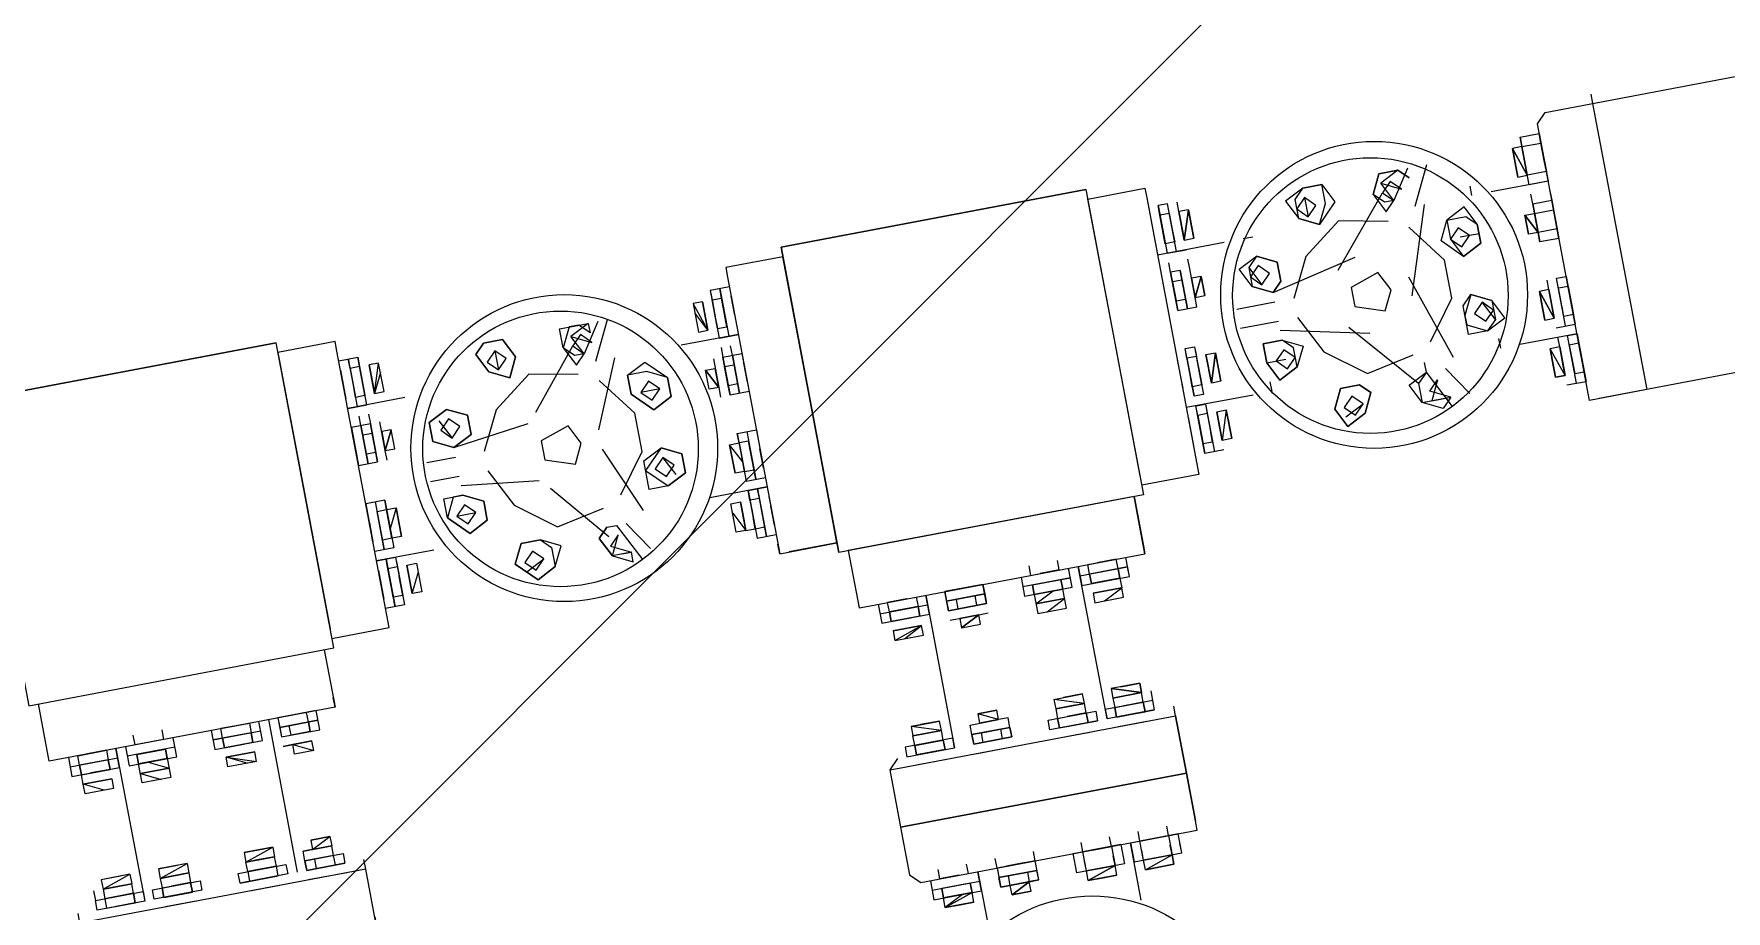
# Model space of a CAD drawing. Extents: x 407440 to 411585, y 6041728 to 6045069.
# Drawn here: x 410523.16 to 410533.18, y 6044326.43 to 6044331.62 of the extents above; entities that cross this region are included whole.
import ezdxf

# ---------------------------------------------------------------- set-up
doc = ezdxf.new("R2010")
doc.units = 0
doc.header["$LTSCALE"] = 5
doc.linetypes.add('foc-TIELINE', pattern=[1.875, 1.25, -0.625])
for name, color, linetype in [('P-BUFFER-PURPLE', 187, 'foc-TIELINE'), ('P-PROPOSED-EXISTING-H', 59, 'Continuous'), ('T-TIE', 201, 'foc-TIELINE')]:
    doc.layers.add(name, color=color, linetype=linetype)

# ---------------------------------------------------------------- blocks, each defined once
blk = doc.blocks.new('P-RIG-877')
at = {"layer": 'T-TIE', "linetype": 'ByBlock', "lineweight": 5}
for points in [[(-8.5417, 10.9985), (-8.5302, 10.9985), (-8.1858, 10.9985), (-8.1858, 10.9297), (-8.5187, 10.9297), (-8.5302, 10.9411), (-8.5302, 11.2167), (-8.3695, 11.2167), (-8.1972, 11.2167)], [(-8.1858, 11.2167), (-8.1858, 10.9411)], [(-8.4498, 10.9297), (-8.4498, 10.9067), (-8.5072, 10.9067), (-8.4957, 10.9067), (-8.4957, 10.9297), (-8.4613, 10.9297), (-8.4728, 10.9297), (-8.4957, 10.9297), (-8.5072, 10.9297), (-8.4498, 10.9297), (-8.4498, 10.8608)], [(-8.5072, 10.9067), (-8.5072, 10.9297)], [(-8.4957, 10.9297), (-8.4613, 10.9297), (-8.4613, 10.9067), (-8.4957, 10.9067)], [(-8.4383, 10.9297), (-8.4269, 10.9297), (-8.3809, 10.9297), (-8.4269, 10.9297), (-8.3809, 10.9297), (-8.3809, 10.9067), (-8.4269, 10.9067), (-8.4269, 10.9297)], [(-8.3809, 10.9297), (-8.3924, 10.9297), (-8.3924, 10.9067), (-8.3809, 10.9067), (-8.4269, 10.9067), (-8.4383, 10.9067)], [(-8.3924, 10.9067), (-8.3924, 10.8952), (-8.4154, 10.8952), (-8.3924, 10.8952), (-8.4154, 10.8952), (-8.4154, 10.9067), (-8.4154, 10.9297), (-8.3924, 10.9297)], [(-8.2891, 10.9182), (-8.3235, 10.9182), (-8.3235, 10.9297), (-8.335, 10.9297), (-8.2776, 10.9297), (-8.3235, 10.9297), (-8.2891, 10.9297), (-8.3006, 10.9297)], [(-8.2776, 10.9182), (-8.335, 10.9182), (-8.335, 10.9297)], [(-8.312, 10.9297), (-8.2891, 10.9297), (-8.2891, 10.9182), (-8.3006, 10.9182)], [(-8.2776, 10.9067), (-8.2776, 10.9297)], [(-8.2087, 10.9067), (-8.2087, 10.9182), (-8.2661, 10.9182), (-8.2661, 10.9297), (-8.2546, 10.9297), (-8.2087, 10.9297), (-8.2661, 10.9297), (-8.2661, 10.8608)], [(-8.2432, 10.9297), (-8.2202, 10.9297), (-8.2317, 10.9297)], [(-8.2087, 10.9182), (-8.2087, 10.9297)], [(-8.4613, 10.9067), (-8.4957, 10.9067), (-8.4613, 10.9067)], [(-8.4269, 10.9067), (-8.3924, 10.9067), (-8.4154, 10.9067), (-8.3924, 10.9067), (-8.3809, 10.9067)], [(-8.3235, 10.9067), (-8.335, 10.9067)], [(-8.3006, 10.9067), (-8.3235, 10.9067), (-8.3235, 10.8952), (-8.2891, 10.9067), (-8.3235, 10.8952), (-8.2891, 10.8952), (-8.3235, 10.8952), (-8.2891, 10.8952), (-8.312, 10.8952)], [(-8.2891, 10.8952), (-8.2891, 10.9067), (-8.3235, 10.9067), (-8.2891, 10.9067), (-8.312, 10.9067)], [(-8.2546, 10.9067), (-8.2661, 10.9067)], [(-8.2432, 10.9067), (-8.2202, 10.9067), (-8.2546, 10.9067), (-8.2202, 10.9067), (-8.2202, 10.8952), (-8.2202, 10.9067), (-8.2546, 10.8952), (-8.2202, 10.8952), (-8.2546, 10.8952), (-8.2202, 10.8952), (-8.2432, 10.8952)], [(-8.2202, 10.9067), (-8.2317, 10.9067), (-8.2546, 10.9067), (-8.2546, 10.8952), (-8.2202, 10.8952)], [(-8.4843, 10.8952), (-8.4613, 10.8952), (-8.4957, 10.8952)], [(-8.4498, 10.8378), (-8.4613, 10.8378)], [(-8.4039, 10.8378), (-8.4039, 10.8148)], [(-8.3006, 10.8378), (-8.3235, 10.8263)], [(-8.2661, 10.8378), (-8.2776, 10.8378)], [(-8.4957, 10.7919), (-8.4498, 10.7689)], [(-8.2891, 10.7574), (-8.335, 10.7919), (-8.3809, 10.7919), (-8.4269, 10.7574)], [(-8.2202, 10.7919), (-8.2546, 10.7689)], [(-8.4843, 10.7689), (-8.4957, 10.7574), (-8.4843, 10.7689)], [(-8.4957, 10.7689), (-8.4613, 10.746)], [(-8.4498, 10.7804), (-8.3465, 10.746)], [(-8.3695, 10.746), (-8.2661, 10.7804)], [(-8.2087, 10.7689), (-8.2546, 10.746), (-8.2661, 10.746)], [(-8.2202, 10.7574), (-8.2202, 10.7689)], [(-8.4957, 10.7574), (-8.4957, 10.7345), (-8.4957, 10.7574)], [(-8.4957, 10.7574), (-8.4843, 10.7345)], [(-8.4957, 10.7345), (-8.4728, 10.723), (-8.4957, 10.7345)], [(-8.3924, 10.6656), (-8.4728, 10.7345)], [(-8.4383, 10.7345), (-8.4498, 10.6771), (-8.4154, 10.6312), (-8.3695, 10.6082)], [(-8.3465, 10.6082), (-8.3006, 10.6312), (-8.2661, 10.6771), (-8.2776, 10.7345)], [(-8.2432, 10.7345), (-8.3235, 10.6656)], [(-8.3809, 10.5852), (-8.4039, 10.6886)], [(-8.312, 10.6886), (-8.335, 10.5852)], [(-8.4957, 10.6656), (-8.4957, 10.6426), (-8.4957, 10.6656)], [(-8.2546, 10.6656), (-8.2546, 10.6426), (-8.2546, 10.6656)], [(-8.2202, 10.6426), (-8.2317, 10.6656)], [(-8.2087, 10.6426), (-8.2202, 10.6656), (-8.2087, 10.6426)], [(-8.4843, 10.6426), (-8.4613, 10.6426)], [(-8.4613, 10.6312), (-8.4498, 10.6541), (-8.4613, 10.6312)], [(-8.2546, 10.6426), (-8.2317, 10.6312), (-8.2546, 10.6426)], [(-8.2317, 10.6312), (-8.2087, 10.6426), (-8.2317, 10.6312)], [(-8.3924, 10.5623), (-8.3809, 10.5852), (-8.3924, 10.5623)], [(-8.3695, 10.5393), (-8.3695, 10.5852)], [(-8.3465, 10.5393), (-8.3465, 10.5852)], [(-8.3235, 10.5852), (-8.3235, 10.5623), (-8.3235, 10.5852)], [(-8.3006, 10.5623), (-8.3006, 10.5852)], [(-8.2776, 10.5738), (-8.2891, 10.5967), (-8.2776, 10.5738)], [(-8.4498, 10.5738), (-8.4498, 10.5623)], [(-8.4154, 10.5623), (-8.3924, 10.5738)], [(-8.3235, 10.5623), (-8.3006, 10.5623), (-8.3235, 10.5623)], [(-8.3006, 10.5623), (-8.2776, 10.5738), (-8.3006, 10.5623)], [(-8.2661, 10.5623), (-8.2776, 10.5623)], [(-8.4498, 10.5393), (-8.4498, 10.4589)], [(-8.2661, 10.5393), (-8.2661, 10.4589)], [(-8.4728, 10.4934), (-8.4613, 10.4934), (-8.4613, 10.5049), (-8.4957, 10.5049), (-8.4957, 10.4934), (-8.5072, 10.4934)], [(-8.4613, 10.5049), (-8.4957, 10.5049), (-8.4613, 10.4934), (-8.4957, 10.5049), (-8.4613, 10.5049), (-8.4843, 10.5049)], [(-8.3924, 10.5049), (-8.4154, 10.5049), (-8.3924, 10.5049), (-8.4154, 10.5049), (-8.4154, 10.4934), (-8.3924, 10.4934), (-8.4154, 10.4934), (-8.3924, 10.4934), (-8.4269, 10.4934), (-8.4383, 10.4934)], [(-8.4269, 10.4819), (-8.3809, 10.4819), (-8.4269, 10.4819), (-8.4269, 10.4704), (-8.3809, 10.4704), (-8.3809, 10.4934), (-8.3924, 10.4934), (-8.3924, 10.5049), (-8.4154, 10.5049)], [(-8.4154, 10.5049), (-8.3924, 10.4934), (-8.4154, 10.5049)], [(-8.312, 10.5049), (-8.2891, 10.5049), (-8.3235, 10.5049), (-8.2891, 10.4934), (-8.3235, 10.5049)], [(-8.3235, 10.4934), (-8.3235, 10.5049), (-8.2891, 10.5049), (-8.2891, 10.4934), (-8.3235, 10.4934), (-8.2891, 10.4934), (-8.3235, 10.4934), (-8.3006, 10.4934)], [(-8.2432, 10.5049), (-8.2202, 10.5049), (-8.2546, 10.5049), (-8.2202, 10.4934), (-8.2432, 10.4934)], [(-8.2546, 10.4934), (-8.2546, 10.5049), (-8.2202, 10.5049), (-8.2546, 10.5049)], [(-8.2202, 10.5049), (-8.2202, 10.4934)], [(-8.4498, 10.4819), (-8.5072, 10.4819), (-8.5072, 10.4704), (-8.4498, 10.4704), (-8.4498, 10.4934)], [(-8.4728, 10.4819), (-8.4613, 10.4819), (-8.4957, 10.4819), (-8.4957, 10.4704), (-8.5072, 10.4704)], [(-8.4613, 10.4819), (-8.4613, 10.4704), (-8.4728, 10.4704), (-8.4957, 10.4704)], [(-8.4154, 10.4819), (-8.4154, 10.4704), (-8.3924, 10.4704), (-8.3924, 10.4819), (-8.3809, 10.4819)], [(-8.312, 10.4819), (-8.2891, 10.4819), (-8.3235, 10.4819), (-8.3235, 10.4704), (-8.2776, 10.4704), (-8.335, 10.4704), (-8.335, 10.4819), (-8.3235, 10.4819)], [(-8.335, 10.4819), (-8.2776, 10.4819), (-8.2776, 10.4704)], [(-8.3006, 10.4819), (-8.2891, 10.4819), (-8.2891, 10.4704), (-8.3006, 10.4704)], [(-8.2661, 10.4819), (-8.2546, 10.4819), (-8.2202, 10.4819), (-8.2202, 10.4704), (-8.2317, 10.4704)], [(-8.2546, 10.4819), (-8.2546, 10.4704), (-8.2087, 10.4704), (-8.2661, 10.4704), (-8.2661, 10.4819), (-8.2087, 10.4819)], [(-8.2202, 10.4819), (-8.2317, 10.4819)], [(-8.2087, 10.4934), (-8.2087, 10.4704)], [(-8.4613, 10.4704), (-8.4957, 10.4704), (-8.4613, 10.4704)], [(-8.4269, 10.4704), (-8.4383, 10.4704)], [(-8.3809, 10.4704), (-8.4269, 10.4704), (-8.3809, 10.4704)], [(-8.3809, 10.4704), (-8.3924, 10.4704)], [(-8.3235, 10.4704), (-8.335, 10.4704)], [(-8.312, 10.4704), (-8.2891, 10.4704)], [(-8.2546, 10.4704), (-8.2661, 10.4704)], [(-8.2432, 10.4704), (-8.2202, 10.4704)], [(-8.1972, 10.3901), (-8.3695, 10.3901), (-8.5302, 10.3901), (-8.5302, 10.4589), (-8.5187, 10.4589), (-8.1858, 10.4589), (-8.1858, 10.3901)], [(-8.3235, 10.4589), (-8.2891, 10.4589)], [(-8.2546, 10.4589), (-8.2202, 10.4589)], [(-8.5417, 10.3901), (-8.1743, 10.3901), (-8.1743, 10.0227), (-8.5417, 10.0227), (-8.1743, 10.0227), (-8.5417, 10.0227)], [(-8.5417, 10.3901), (-8.5417, 10.0227), (-8.5417, 10.3901)], [(-8.5417, 10.3786), (-8.5417, 10.2064), (-8.5417, 10.0342)], [(-8.1743, 10.3786), (-8.1743, 10.0342), (-8.1054, 10.0342), (-8.1054, 10.0456), (-8.1054, 10.3786), (-8.1743, 10.3786), (-8.1169, 10.3786), (-8.1054, 10.3786)], [(-7.9217, 10.0456), (-7.9102, 10.0342), (-7.9102, 10.0456), (-7.9102, 10.3786), (-7.9217, 10.3786)], [(-7.9102, 10.0342), (-7.8413, 10.0342), (-7.7839, 10.0342), (-7.7725, 10.0456), (-7.7725, 10.3786), (-7.7839, 10.3786)], [(-7.8413, 10.3786), (-7.9102, 10.3786), (-7.8413, 10.3786)], [(-7.7839, 10.3786), (-7.8413, 10.3786), (-7.7839, 10.3786)], [(-7.9217, 10.3097), (-7.9332, 10.3097), (-7.9217, 10.3097), (-7.9217, 10.3556), (-7.9217, 10.2982), (-8.1054, 10.2982), (-8.0824, 10.2982), (-8.0824, 10.3556), (-8.1054, 10.3556)], [(-8.0939, 10.2982), (-8.0939, 10.3556), (-8.0939, 10.3097), (-8.1054, 10.3097), (-8.1054, 10.3441), (-8.1054, 10.3212)], [(-8.0939, 10.3441), (-8.1054, 10.3441)], [(-8.0824, 10.3556), (-8.0939, 10.3556)], [(-8.0824, 10.3212), (-8.0824, 10.3441), (-8.0824, 10.3097)], [(-8.0824, 10.3441), (-8.071, 10.3441), (-8.071, 10.3097), (-8.071, 10.3441), (-8.071, 10.3097), (-8.071, 10.3441), (-8.071, 10.3097), (-8.071, 10.3327)], [(-8.0595, 10.3212), (-8.071, 10.3441), (-8.071, 10.3097), (-8.0595, 10.3097), (-8.0595, 10.3441), (-8.071, 10.3441)], [(-7.9561, 10.3212), (-7.9561, 10.3441), (-7.9561, 10.3097), (-7.9447, 10.3441), (-7.9447, 10.3097), (-7.9447, 10.3441), (-7.9447, 10.3097), (-7.9447, 10.3441), (-7.9561, 10.3097), (-7.9447, 10.3097)], [(-7.9332, 10.3441), (-7.9447, 10.3441), (-7.9561, 10.3441), (-7.9447, 10.3441)], [(-7.9332, 10.3556), (-7.9447, 10.3556)], [(-7.9447, 10.3327), (-7.9447, 10.3097), (-7.9332, 10.3097), (-7.9332, 10.3441), (-7.9332, 10.3212)], [(-7.9217, 10.3556), (-7.9332, 10.3556), (-7.9332, 10.2982), (-7.9217, 10.2982)], [(-7.9217, 10.3212), (-7.9217, 10.3441), (-7.9332, 10.3441), (-7.9217, 10.3441)], [(-7.9102, 10.3097), (-7.9102, 10.3441)], [(-7.7725, 10.2982), (-7.7725, 10.3556), (-7.7725, 10.3097), (-7.7725, 10.3441), (-7.7839, 10.3441)], [(-7.7725, 10.3212), (-7.7725, 10.3441), (-7.7495, 10.3441), (-7.7495, 10.3097), (-7.7725, 10.3097), (-7.7839, 10.3097)], [(-7.7036, 10.2982), (-7.7725, 10.2982), (-7.7495, 10.2982), (-7.7495, 10.3556), (-7.7725, 10.3556)], [(-7.7495, 10.3556), (-7.761, 10.3556)], [(-7.7495, 10.3212), (-7.7495, 10.3441), (-7.738, 10.3441), (-7.7495, 10.3441), (-7.761, 10.3441)], [(-7.738, 10.3212), (-7.738, 10.3441), (-7.738, 10.3097), (-7.738, 10.3441), (-7.738, 10.3097), (-7.738, 10.3441), (-7.738, 10.3097), (-7.7495, 10.3441), (-7.7495, 10.3097), (-7.7495, 10.3327)], [(-7.738, 10.3097), (-7.7495, 10.3097), (-7.761, 10.3097)], [(-8.1054, 10.2293), (-8.0824, 10.2293), (-8.0824, 10.2867), (-8.1054, 10.2867)], [(-8.0939, 10.2408), (-8.0939, 10.2867), (-8.0939, 10.2293)], [(-7.9217, 10.2408), (-7.9217, 10.2867), (-7.9217, 10.2293), (-7.9332, 10.2293), (-7.9332, 10.2867), (-7.9217, 10.2867)], [(-7.7725, 10.2867), (-7.7495, 10.2867), (-7.7495, 10.2293), (-7.7725, 10.2293), (-7.7725, 10.2867), (-7.7725, 10.2408), (-7.7725, 10.2753), (-7.7839, 10.2753)], [(-8.1169, 10.2408), (-8.1054, 10.2408), (-8.1054, 10.2753), (-8.1054, 10.2523)], [(-8.1054, 10.2753), (-8.1169, 10.2753)], [(-8.0595, 10.2523), (-8.071, 10.2753), (-8.071, 10.2408), (-8.0824, 10.2638)], [(-8.0824, 10.2408), (-8.0595, 10.2408), (-8.0595, 10.2753), (-8.0824, 10.2753), (-8.0824, 10.2408), (-8.0824, 10.2753), (-8.0824, 10.2523)], [(-7.9561, 10.2408), (-7.9447, 10.2408), (-7.9332, 10.2408), (-7.9332, 10.2753), (-7.9332, 10.2523)], [(-7.9447, 10.2638), (-7.9447, 10.2408), (-7.9447, 10.2753), (-7.9447, 10.2408), (-7.9447, 10.2753), (-7.9447, 10.2408), (-7.9447, 10.2753), (-7.9561, 10.2408), (-7.9561, 10.2753), (-7.9561, 10.2523)], [(-7.9332, 10.2753), (-7.9447, 10.2753), (-7.9561, 10.2753)], [(-7.9217, 10.2523), (-7.9217, 10.2753)], [(-7.9102, 10.2408), (-7.9102, 10.2753)], [(-7.7725, 10.2523), (-7.7725, 10.2753), (-7.7495, 10.2753), (-7.7495, 10.2408), (-7.7725, 10.2408), (-7.7839, 10.2408)], [(-7.738, 10.2523), (-7.738, 10.2753), (-7.738, 10.2408), (-7.7495, 10.2753), (-7.738, 10.2408), (-7.738, 10.2753), (-7.738, 10.2408), (-7.738, 10.2753), (-7.7495, 10.2753), (-7.761, 10.2753)], [(-7.7495, 10.2523), (-7.7495, 10.2753), (-7.7495, 10.2408), (-7.7495, 10.2638)], [(-7.738, 10.2408), (-7.7495, 10.2408), (-7.761, 10.2408)], [(-8.1054, 10.1834), (-8.0939, 10.1834), (-8.0824, 10.1834), (-8.1054, 10.1834), (-8.1054, 10.1375), (-8.0939, 10.1375), (-8.0824, 10.1375), (-8.1054, 10.1375)], [(-8.0939, 10.1375), (-8.0939, 10.1834), (-8.0939, 10.1375)], [(-8.071, 10.1375), (-8.071, 10.1719), (-8.071, 10.149), (-8.0595, 10.149), (-8.071, 10.1719), (-8.0595, 10.149), (-8.0595, 10.1719), (-8.071, 10.1719), (-8.071, 10.1834)], [(-7.9447, 10.1834), (-7.9447, 10.1719), (-7.9561, 10.1719)], [(-7.9332, 10.1834), (-7.9447, 10.1834)], [(-7.9217, 10.1375), (-7.9217, 10.1834), (-7.9217, 10.1375)], [(-7.9102, 10.1375), (-7.9102, 10.1834)], [(-7.7725, 10.1834), (-7.7839, 10.1834)], [(-7.7495, 10.1834), (-7.761, 10.1834)], [(-7.761, 10.1834), (-7.761, 10.1375), (-7.761, 10.1834)], [(-7.738, 10.1719), (-7.7495, 10.1719), (-7.7495, 10.1834), (-7.7495, 10.1375), (-7.7495, 10.1719), (-7.738, 10.149), (-7.738, 10.1719), (-7.738, 10.149), (-7.738, 10.1719), (-7.738, 10.149), (-7.738, 10.1719), (-7.738, 10.149), (-7.7495, 10.1719)], [(-8.1054, 10.1719), (-8.1054, 10.149)], [(-8.0939, 10.149), (-8.0824, 10.149), (-8.0824, 10.1719), (-8.0939, 10.1719)], [(-7.9447, 10.149), (-7.9447, 10.1719), (-7.9447, 10.149), (-7.9447, 10.1719), (-7.9561, 10.149)], [(-7.9561, 10.149), (-7.9561, 10.1719), (-7.9561, 10.149), (-7.9561, 10.1719)], [(-7.9447, 10.1375), (-7.9447, 10.1719), (-7.9447, 10.149)], [(-7.7725, 10.1719), (-7.7725, 10.149)], [(-7.761, 10.1719), (-7.7495, 10.1719), (-7.7495, 10.149), (-7.761, 10.149)], [(-7.9561, 10.149), (-7.9447, 10.149)], [(-7.738, 10.149), (-7.7495, 10.149)], [(-7.9332, 10.1375), (-7.9447, 10.1375)], [(-7.7725, 10.1375), (-7.7839, 10.1375)], [(-7.7495, 10.1375), (-7.761, 10.1375)], [(-8.1054, 10.0571), (-8.0824, 10.0571), (-8.0824, 10.1145), (-8.1054, 10.1145), (-7.9217, 10.1145), (-7.9332, 10.1145), (-7.9332, 10.0571), (-7.9217, 10.0571), (-7.9217, 10.1145)], [(-8.0939, 10.0571), (-8.0939, 10.1145)], [(-8.0824, 10.103), (-8.0824, 10.0686), (-8.0824, 10.0916)], [(-8.0595, 10.0801), (-8.071, 10.103), (-8.071, 10.0686), (-8.071, 10.103), (-8.071, 10.0686), (-8.071, 10.103), (-8.071, 10.0686)], [(-8.0595, 10.0686), (-8.0595, 10.103), (-8.071, 10.103), (-8.071, 10.0916), (-8.071, 10.0686), (-8.0595, 10.0686), (-8.071, 10.103)], [(-7.9332, 10.0916), (-7.9332, 10.0686), (-7.9217, 10.0686), (-7.9332, 10.0686), (-7.9447, 10.0686), (-7.9447, 10.103), (-7.9447, 10.0686), (-7.9447, 10.103), (-7.9561, 10.0686), (-7.9447, 10.0686), (-7.9447, 10.0916), (-7.9447, 10.103), (-7.9561, 10.103), (-7.9561, 10.0801)], [(-7.9561, 10.0686), (-7.9561, 10.103), (-7.9561, 10.0686)], [(-7.9332, 10.0686), (-7.9332, 10.103), (-7.9447, 10.103), (-7.9447, 10.0686)], [(-7.9217, 10.103), (-7.9217, 10.0686), (-7.9217, 10.0916)], [(-7.9102, 10.0686), (-7.9102, 10.103)], [(-7.7725, 10.0686), (-7.7725, 10.103), (-7.7839, 10.103)], [(-7.7725, 10.0571), (-7.7495, 10.0571), (-7.7495, 10.1145), (-7.7725, 10.1145), (-7.7036, 10.1145)], [(-7.761, 10.0571), (-7.761, 10.1145)], [(-7.738, 10.0801), (-7.738, 10.103), (-7.738, 10.0686), (-7.738, 10.103), (-7.738, 10.0686), (-7.738, 10.103), (-7.738, 10.0686), (-7.7495, 10.103), (-7.761, 10.103), (-7.7495, 10.103)], [(-7.761, 10.103), (-7.761, 10.0686)], [(-7.7495, 10.0686), (-7.7495, 10.103), (-7.7495, 10.0686)], [(-7.738, 10.103), (-7.7495, 10.103), (-7.7495, 10.0916)], [(-8.1054, 10.0916), (-8.1054, 10.0686)], [(-7.7725, 10.0916), (-7.7725, 10.0686), (-7.7839, 10.0686)], [(-8.5187, 10.0227), (-8.5302, 10.0227), (-8.5302, 9.9538), (-8.5187, 9.9538), (-8.1858, 9.9538), (-8.1858, 10.0227), (-8.1858, 9.9653)], [(-8.1858, 10.0227), (-8.1972, 10.0227), (-8.3695, 10.0227), (-8.5302, 10.0227)], [(-8.5072, 9.9308), (-8.4498, 9.9308), (-8.4498, 9.9538), (-8.4498, 9.8849)], [(-8.5072, 9.9538), (-8.5072, 9.9308), (-8.4957, 9.9308), (-8.4728, 9.9308), (-8.4613, 9.9308), (-8.4957, 9.9308), (-8.4957, 9.9423), (-8.5072, 9.9423), (-8.4498, 9.9423)], [(-8.4728, 9.9538), (-8.4957, 9.9538), (-8.4613, 9.9538)], [(-8.4613, 9.9423), (-8.4957, 9.9423)], [(-8.4613, 9.9308), (-8.4613, 9.9423), (-8.4728, 9.9423)], [(-8.4383, 9.9308), (-8.4269, 9.9308), (-8.4269, 9.9538), (-8.3809, 9.9538), (-8.3809, 9.9308), (-8.3924, 9.9308), (-8.4154, 9.9308), (-8.4154, 9.9423)], [(-8.3809, 9.9423), (-8.4269, 9.9423), (-8.4383, 9.9423)], [(-8.4269, 9.9423), (-8.3809, 9.9423), (-8.3924, 9.9423), (-8.3924, 9.9308)], [(-8.3924, 9.9538), (-8.4154, 9.9538)], [(-8.335, 9.9308), (-8.335, 9.9538), (-8.3235, 9.9538), (-8.2891, 9.9538), (-8.3006, 9.9538)], [(-8.312, 9.9308), (-8.2891, 9.9308), (-8.3006, 9.9308), (-8.3235, 9.9194), (-8.3235, 9.9308), (-8.335, 9.9308), (-8.2776, 9.9308), (-8.2776, 9.9538)], [(-8.335, 9.9423), (-8.2776, 9.9423), (-8.3235, 9.9423), (-8.3235, 9.9308), (-8.2891, 9.9308), (-8.2891, 9.9194), (-8.3235, 9.9194), (-8.2891, 9.9194), (-8.3235, 9.9194), (-8.2891, 9.9194), (-8.312, 9.9194)], [(-8.3235, 9.9308), (-8.2891, 9.9308), (-8.2891, 9.9423)], [(-8.2891, 9.9538), (-8.312, 9.9538)], [(-8.2546, 9.9308), (-8.2661, 9.9308), (-8.2661, 9.9538), (-8.2661, 9.8849)], [(-8.2661, 9.9308), (-8.2087, 9.9308), (-8.2087, 9.9538)], [(-8.2546, 9.9423), (-8.2661, 9.9423), (-8.2087, 9.9423), (-8.2546, 9.9423), (-8.2546, 9.9308), (-8.2202, 9.9308), (-8.2202, 9.9423), (-8.2317, 9.9423)], [(-8.2546, 9.9538), (-8.2202, 9.9538), (-8.2432, 9.9538)], [(-8.1858, 9.9538), (-8.1972, 9.9538)], [(-8.4613, 9.9194), (-8.4957, 9.9194), (-8.4613, 9.9194), (-8.4957, 9.9079), (-8.4613, 9.9079), (-8.4613, 9.9194), (-8.4728, 9.9194), (-8.4957, 9.9194), (-8.4957, 9.9079)], [(-8.4957, 9.9194), (-8.4613, 9.9194), (-8.4957, 9.9194), (-8.4613, 9.9194), (-8.4843, 9.9079)], [(-8.4269, 9.9194), (-8.3924, 9.9194), (-8.4154, 9.9194), (-8.3924, 9.9194), (-8.3809, 9.9194)], [(-8.3235, 9.9194), (-8.2891, 9.9194), (-8.3235, 9.9194)], [(-8.2432, 9.9079), (-8.2202, 9.9194), (-8.2546, 9.9194), (-8.2202, 9.9194), (-8.2546, 9.9194), (-8.2202, 9.9194), (-8.2546, 9.9194), (-8.2202, 9.9194), (-8.2202, 9.9079), (-8.2546, 9.9079), (-8.2546, 9.9194), (-8.2317, 9.9194)], [(-8.2432, 9.9308), (-8.2202, 9.9308), (-8.2317, 9.9308)], [(-8.2202, 9.9194), (-8.2202, 9.9308)], [(-8.3924, 9.8619), (-8.4154, 9.8619), (-8.3924, 9.8619)], [(-8.3809, 9.839), (-8.3924, 9.8619), (-8.3809, 9.839)], [(-8.4039, 9.8505), (-8.4039, 9.8275)], [(-8.4039, 9.816), (-8.3809, 9.839), (-8.4039, 9.816)], [(-8.3006, 9.8505), (-8.3235, 9.839)], [(-8.4957, 9.8045), (-8.4498, 9.7816)], [(-8.4498, 9.8045), (-8.3695, 9.7701)], [(-8.4269, 9.816), (-8.4039, 9.816), (-8.4269, 9.816)], [(-8.2891, 9.7816), (-8.335, 9.816), (-8.3809, 9.816), (-8.4269, 9.7816)], [(-8.3465, 9.7701), (-8.2661, 9.8045)], [(-8.2202, 9.8045), (-8.2546, 9.7816)], [(-8.4957, 9.7931), (-8.4613, 9.7701)], [(-8.4957, 9.7816), (-8.4843, 9.7816), (-8.4957, 9.7701), (-8.4957, 9.7586), (-8.4728, 9.7471), (-8.4957, 9.7471), (-8.4957, 9.7816), (-8.4843, 9.7586)], [(-8.2546, 9.7586), (-8.2546, 9.7701), (-8.2087, 9.7931)], [(-8.2202, 9.7701), (-8.2202, 9.7816), (-8.2202, 9.7586), (-8.2087, 9.7816), (-8.2202, 9.7816)], [(-8.4039, 9.7012), (-8.4728, 9.7586)], [(-8.4383, 9.7586), (-8.4498, 9.7012), (-8.4154, 9.6553), (-8.3695, 9.6323)], [(-8.3465, 9.6323), (-8.3006, 9.6553), (-8.2661, 9.7012), (-8.2776, 9.7586)], [(-8.2432, 9.7586), (-8.312, 9.7012)], [(-8.2546, 9.7586), (-8.2432, 9.7471), (-8.2546, 9.7586)], [(-8.2432, 9.7471), (-8.2202, 9.7586), (-8.2432, 9.7471)], [(-8.4728, 9.6897), (-8.4957, 9.6783), (-8.4728, 9.6897)], [(-8.4498, 9.6783), (-8.4728, 9.6897), (-8.4498, 9.6783)], [(-8.3809, 9.5979), (-8.3924, 9.6897)], [(-8.3235, 9.6897), (-8.335, 9.5979)], [(-8.2087, 9.6668), (-8.2202, 9.6897), (-8.2087, 9.6668)], [(-8.4957, 9.6783), (-8.4957, 9.6553), (-8.4957, 9.6783)], [(-8.4843, 9.6668), (-8.4613, 9.6668)], [(-8.4613, 9.6553), (-8.4498, 9.6783), (-8.4613, 9.6553)], [(-8.2546, 9.6783), (-8.2546, 9.6553), (-8.2546, 9.6783)], [(-8.2202, 9.6553), (-8.2317, 9.6783)], [(-8.2317, 9.6438), (-8.2087, 9.6668), (-8.2317, 9.6438)], [(-8.2546, 9.6553), (-8.2317, 9.6438), (-8.2546, 9.6553)], [(-8.4154, 9.6209), (-8.4269, 9.5979), (-8.4154, 9.6209)], [(-8.3924, 9.6209), (-8.4154, 9.6209), (-8.3924, 9.6209)], [(-8.3809, 9.5979), (-8.3924, 9.6209), (-8.3809, 9.5979)], [(-8.312, 9.6209), (-8.3235, 9.5979), (-8.312, 9.6209)], [(-8.2891, 9.6209), (-8.312, 9.6209), (-8.2891, 9.6209)], [(-8.3006, 9.5864), (-8.3006, 9.6094)], [(-8.4269, 9.5979), (-8.4154, 9.5749), (-8.4269, 9.5979)], [(-8.4154, 9.5864), (-8.3924, 9.5979)], [(-8.3924, 9.5749), (-8.3809, 9.5979), (-8.3924, 9.5749)], [(-8.3695, 9.5634), (-8.3695, 9.5979)], [(-8.3465, 9.5634), (-8.3465, 9.5979)], [(-8.4154, 9.5749), (-8.3924, 9.5749), (-8.4154, 9.5749)], [(-8.4498, 9.552), (-8.4498, 9.4831), (-8.4498, 9.506), (-8.5072, 9.506)], [(-8.2661, 9.552), (-8.2661, 9.4831), (-8.2661, 9.506), (-8.2546, 9.506), (-8.2546, 9.4946), (-8.2661, 9.4946), (-8.2087, 9.4946), (-8.2546, 9.4946)], [(-8.4843, 9.529), (-8.4613, 9.5175), (-8.4957, 9.529), (-8.4957, 9.5175), (-8.4613, 9.5175), (-8.4957, 9.5175), (-8.4728, 9.5175), (-8.4613, 9.5175), (-8.4613, 9.529), (-8.4957, 9.529)], [(-8.3809, 9.5175), (-8.3924, 9.5175), (-8.3924, 9.529), (-8.4154, 9.529), (-8.4154, 9.5175), (-8.3924, 9.5175), (-8.4269, 9.5175)], [(-8.2317, 9.5175), (-8.2546, 9.5175), (-8.2546, 9.529), (-8.2202, 9.529), (-8.2202, 9.5175), (-8.2546, 9.5175), (-8.2202, 9.5175), (-8.2546, 9.5175), (-8.2202, 9.5175), (-8.2546, 9.5175), (-8.2202, 9.5175), (-8.2432, 9.529)], [(-8.5072, 9.4831), (-8.5072, 9.506), (-8.4957, 9.506), (-8.4957, 9.4946), (-8.4613, 9.4946), (-8.4613, 9.506), (-8.4728, 9.506), (-8.4957, 9.506), (-8.4613, 9.506)], [(-8.4957, 9.5175), (-8.4613, 9.5175), (-8.4957, 9.5175), (-8.4613, 9.5175)], [(-8.4383, 9.506), (-8.4269, 9.506), (-8.4269, 9.4831), (-8.3809, 9.4831), (-8.3809, 9.506), (-8.3924, 9.506), (-8.3924, 9.4946), (-8.3809, 9.4946)], [(-8.4269, 9.506), (-8.3809, 9.506), (-8.4269, 9.506)], [(-8.3924, 9.506), (-8.4154, 9.506), (-8.4154, 9.4946)], [(-8.335, 9.506), (-8.2776, 9.506), (-8.2776, 9.4831)], [(-8.335, 9.4946), (-8.2776, 9.4946), (-8.3235, 9.4946), (-8.3235, 9.506), (-8.335, 9.506), (-8.335, 9.4831), (-8.3235, 9.4831), (-8.2891, 9.4831), (-8.3006, 9.4831)], [(-8.3235, 9.506), (-8.3235, 9.5175), (-8.3006, 9.506), (-8.2891, 9.506), (-8.2891, 9.4946)], [(-8.312, 9.5175), (-8.2891, 9.5175), (-8.3235, 9.5175), (-8.2891, 9.5175), (-8.2891, 9.506), (-8.312, 9.506)], [(-8.3235, 9.506), (-8.2891, 9.506), (-8.3235, 9.506)], [(-8.2891, 9.506), (-8.3006, 9.506)], [(-8.2661, 9.506), (-8.2087, 9.506), (-8.2087, 9.4831)], [(-8.2546, 9.506), (-8.2202, 9.506), (-8.2432, 9.506)], [(-8.2317, 9.506), (-8.2202, 9.506), (-8.2202, 9.4946), (-8.2317, 9.4946)], [(-8.1858, 9.4142), (-8.1858, 9.4831), (-8.5187, 9.4831), (-8.5302, 9.4831), (-8.5302, 9.4142), (-8.3695, 9.4142), (-8.1972, 9.4142)], [(-8.4957, 9.4946), (-8.5072, 9.4946), (-8.4498, 9.4946)], [(-8.4728, 9.4831), (-8.4957, 9.4831), (-8.4613, 9.4831)], [(-8.4613, 9.4946), (-8.4728, 9.4946)], [(-8.4269, 9.4946), (-8.4383, 9.4946)], [(-8.3809, 9.4946), (-8.4269, 9.4946), (-8.3809, 9.4946)], [(-8.4154, 9.4831), (-8.3924, 9.4831)], [(-8.312, 9.4831), (-8.2891, 9.4831)], [(-8.2546, 9.4831), (-8.2202, 9.4831), (-8.2432, 9.4831)], [(-8.5417, 9.4142), (-8.5417, 9.0468), (-8.5417, 9.4142)], [(-8.5417, 9.0468), (-8.1743, 9.0468), (-8.1743, 9.4142), (-8.5417, 9.4142)], [(-8.1743, 9.4027), (-8.1054, 9.4027), (-8.1054, 9.0583), (-8.1743, 9.0583)], [(-8.1054, 9.4027), (-8.1169, 9.4027)], [(-7.8528, 9.4027), (-7.8413, 9.4027), (-7.9102, 9.4027), (-7.9102, 9.0583), (-7.9217, 9.0583)], [(-7.9102, 9.4027), (-7.9217, 9.4027)], [(-8.1054, 9.3338), (-8.0824, 9.3338), (-8.0824, 9.3798), (-8.1054, 9.3798), (-8.1054, 9.3338), (-8.0939, 9.3338), (-8.0824, 9.3338), (-8.0824, 9.3683), (-8.0824, 9.3453), (-8.0939, 9.3453)], [(-7.9332, 9.3683), (-7.9332, 9.3453), (-7.9217, 9.3453), (-7.9217, 9.3683), (-7.9332, 9.3683), (-7.9332, 9.3338), (-7.9332, 9.3798), (-7.9217, 9.3798), (-7.9217, 9.3338), (-7.9217, 9.3798)], [(-7.9102, 9.3798), (-7.9102, 9.3338)], [(-8.0939, 9.3683), (-8.0824, 9.3683), (-8.0939, 9.3683), (-8.1054, 9.3683), (-8.1054, 9.3453)], [(-8.071, 9.3453), (-8.0595, 9.3683), (-8.0595, 9.3453), (-8.071, 9.3453), (-8.071, 9.3338), (-8.071, 9.3683), (-8.071, 9.3453), (-8.071, 9.3683), (-8.071, 9.3453), (-8.071, 9.3683), (-8.071, 9.3453), (-8.0595, 9.3683), (-8.071, 9.3683)], [(-7.9332, 9.3338), (-7.9217, 9.3338), (-7.9332, 9.3338), (-7.9447, 9.3338), (-7.9447, 9.3683), (-7.9447, 9.3453), (-7.9447, 9.3683), (-7.9447, 9.3453), (-7.9561, 9.3683), (-7.9561, 9.3453), (-7.9561, 9.3683), (-7.9561, 9.3453), (-7.9447, 9.3453), (-7.9447, 9.3338)], [(-7.9561, 9.3683), (-7.9447, 9.3683)], [(-7.9217, 9.3683), (-7.9332, 9.3683), (-7.9447, 9.3683), (-7.9447, 9.3453)], [(-8.1054, 9.3224), (-7.9217, 9.3224)], [(-8.1054, 9.2879), (-8.1054, 9.2649), (-8.1054, 9.2994), (-8.0939, 9.2994), (-8.0939, 9.2535), (-8.0939, 9.3109)], [(-8.1054, 9.2535), (-8.0824, 9.2535), (-8.0824, 9.3109), (-8.1054, 9.3109)], [(-8.0824, 9.2994), (-8.0939, 9.2994), (-8.0824, 9.2994), (-8.0824, 9.2649), (-8.0824, 9.2879)], [(-8.0595, 9.2879), (-8.071, 9.2649), (-8.071, 9.2994), (-8.071, 9.2649), (-8.071, 9.2994), (-8.071, 9.2649), (-8.071, 9.2994), (-8.071, 9.2764)], [(-8.0595, 9.2994), (-8.071, 9.2994)], [(-7.9217, 9.2994), (-7.9332, 9.2994), (-7.9447, 9.2994), (-7.9447, 9.2649), (-7.9447, 9.2994), (-7.9447, 9.2649), (-7.9561, 9.2994), (-7.9447, 9.2994)], [(-7.9561, 9.2994), (-7.9561, 9.2649), (-7.9561, 9.2994)], [(-7.9332, 9.2649), (-7.9447, 9.2649), (-7.9447, 9.2994), (-7.9447, 9.2764)], [(-7.9217, 9.2535), (-7.9332, 9.2535), (-7.9332, 9.3109), (-7.9217, 9.3109), (-7.9217, 9.2535), (-7.9217, 9.2994), (-7.9332, 9.2994), (-7.9332, 9.2649), (-7.9217, 9.2649)], [(-7.9102, 9.2994), (-7.9102, 9.2649)], [(-7.9561, 9.2879), (-7.9561, 9.2649), (-7.9447, 9.2649)], [(-7.9332, 9.2879), (-7.9332, 9.2649), (-7.9217, 9.2649), (-7.9217, 9.2879)], [(-8.0939, 9.2649), (-8.0824, 9.2649), (-8.0939, 9.2649), (-8.1054, 9.2649)], [(-8.1054, 9.1501), (-8.0824, 9.1501), (-8.0824, 9.2075), (-8.1054, 9.2075)], [(-8.0939, 9.2075), (-8.0939, 9.1501)], [(-8.1169, 9.1961), (-8.1054, 9.1961), (-8.1054, 9.1616), (-8.1169, 9.1616)], [(-8.1054, 9.1961), (-8.1054, 9.1731)], [(-8.0939, 9.1616), (-8.0824, 9.1616), (-8.0939, 9.1616), (-8.0939, 9.1961), (-8.0595, 9.1961), (-8.0595, 9.1616), (-8.0824, 9.1616), (-8.0824, 9.1731), (-8.071, 9.1961), (-8.071, 9.1616), (-8.0595, 9.1846)], [(-8.0824, 9.1731), (-8.0824, 9.1961), (-8.0824, 9.1616), (-8.0824, 9.1961), (-8.0939, 9.1961)], [(-7.9561, 9.1616), (-7.9447, 9.1616), (-7.9447, 9.1961), (-7.9332, 9.1961), (-7.9217, 9.1961), (-7.9332, 9.1961)], [(-7.9447, 9.1616), (-7.9447, 9.1961), (-7.9447, 9.1616), (-7.9447, 9.1961), (-7.9447, 9.1616), (-7.9561, 9.1961), (-7.9447, 9.1961), (-7.9447, 9.1731), (-7.9447, 9.1616), (-7.9332, 9.1616), (-7.9217, 9.1616), (-7.9332, 9.1616), (-7.9332, 9.1961), (-7.9332, 9.1731)], [(-7.9561, 9.1961), (-7.9561, 9.1616), (-7.9561, 9.1846)], [(-7.9217, 9.1616), (-7.9217, 9.1961), (-7.9217, 9.1731)], [(-7.9102, 9.1961), (-7.9102, 9.1616)], [(-8.1054, 9.0813), (-8.0824, 9.0813), (-8.0824, 9.1387), (-8.1054, 9.1387), (-7.9217, 9.1387), (-7.9217, 9.0813), (-7.9332, 9.0813)], [(-8.0939, 9.1387), (-8.0939, 9.0813)], [(-7.9447, 9.0813), (-7.9332, 9.0813), (-7.9332, 9.1387), (-7.9217, 9.1387)], [(-8.1054, 9.1272), (-8.1054, 9.1042)], [(-8.0595, 9.1157), (-8.071, 9.0927), (-8.071, 9.1272), (-8.0595, 9.1272), (-8.0595, 9.0927), (-8.071, 9.0927), (-8.071, 9.1272), (-8.071, 9.0927), (-8.071, 9.1272), (-8.071, 9.0927), (-8.071, 9.1272), (-8.071, 9.1042), (-8.071, 9.0927), (-8.0824, 9.0927), (-8.0824, 9.1272), (-8.0824, 9.1042)], [(-7.9332, 9.1042), (-7.9332, 9.1272), (-7.9447, 9.1272), (-7.9447, 9.0927), (-7.9561, 9.1272), (-7.9447, 9.1272)], [(-7.9561, 9.1157), (-7.9561, 9.0927), (-7.9447, 9.0927), (-7.9447, 9.1042), (-7.9447, 9.1272), (-7.9447, 9.0927), (-7.9447, 9.1272), (-7.9447, 9.0927), (-7.9332, 9.0927), (-7.9217, 9.0927), (-7.9217, 9.1272), (-7.9217, 9.1042)], [(-7.9332, 9.1272), (-7.9217, 9.1272), (-7.9332, 9.1272), (-7.9332, 9.0927), (-7.9217, 9.0927)]]:
    blk.add_lwpolyline(points, dxfattribs=at)
for points in [[(-8.2202, 10.9182), (-8.2202, 10.9297), (-8.2546, 10.9297), (-8.2546, 10.9182)], [(-8.4613, 10.8952), (-8.4613, 10.9067), (-8.4728, 10.9067), (-8.4957, 10.9067), (-8.4957, 10.8952)], [(-8.4957, 10.8952), (-8.4613, 10.8952), (-8.4957, 10.8952), (-8.4613, 10.9067)], [(-8.4154, 10.8952), (-8.3924, 10.8952), (-8.4154, 10.8952), (-8.3924, 10.9067)], [(-8.3235, 10.8378), (-8.335, 10.8148), (-8.3235, 10.8378), (-8.3006, 10.8378), (-8.2891, 10.8263), (-8.3006, 10.8493)], [(-8.4269, 10.8263), (-8.4154, 10.8378), (-8.4383, 10.8263), (-8.4269, 10.8034)], [(-8.3924, 10.8378), (-8.4154, 10.8378), (-8.3924, 10.8378), (-8.3809, 10.8148)], [(-8.4039, 10.8263), (-8.4154, 10.8148), (-8.4039, 10.8034), (-8.3924, 10.8148)], [(-8.4039, 10.8263), (-8.4154, 10.8148), (-8.4039, 10.8034), (-8.3924, 10.8148)], [(-8.2891, 10.8034), (-8.3235, 10.8034), (-8.335, 10.8148), (-8.312, 10.8034), (-8.3006, 10.8034), (-8.2891, 10.8263)], [(-8.312, 10.8378), (-8.3235, 10.8263), (-8.312, 10.8148), (-8.3006, 10.8263)], [(-8.312, 10.8378), (-8.3235, 10.8263), (-8.312, 10.8148), (-8.3006, 10.8263)], [(-8.4039, 10.7919), (-8.4269, 10.8034), (-8.4039, 10.8034), (-8.3809, 10.8148)], [(-8.2202, 10.7689), (-8.2317, 10.746), (-8.2432, 10.7574), (-8.2202, 10.746)], [(-8.2087, 10.7574), (-8.2202, 10.7345), (-8.2202, 10.7574), (-8.2202, 10.7689)], [(-8.4613, 10.746), (-8.4613, 10.7345), (-8.4728, 10.723), (-8.4498, 10.7345), (-8.4613, 10.746), (-8.4843, 10.7345), (-8.4728, 10.7574), (-8.4843, 10.746), (-8.4728, 10.7345)], [(-8.2432, 10.7345), (-8.2202, 10.7345), (-8.2432, 10.723), (-8.2546, 10.746)], [(-8.358, 10.723), (-8.3809, 10.7115), (-8.3695, 10.6771), (-8.3465, 10.6771), (-8.335, 10.7115)], [(-8.4728, 10.6771), (-8.4498, 10.6541), (-8.4728, 10.6656), (-8.4957, 10.6656)], [(-8.2546, 10.6656), (-8.2432, 10.6771), (-8.2202, 10.6656), (-8.2432, 10.6771)], [(-8.2317, 10.6656), (-8.2432, 10.6541), (-8.2317, 10.6426), (-8.2202, 10.6541)], [(-8.2317, 10.6656), (-8.2432, 10.6541), (-8.2317, 10.6426), (-8.2202, 10.6541)], [(-8.4957, 10.6426), (-8.4843, 10.6197), (-8.4613, 10.6312), (-8.4843, 10.6312)], [(-8.4728, 10.6541), (-8.4843, 10.6426), (-8.4728, 10.6312), (-8.4613, 10.6426)], [(-8.4728, 10.6541), (-8.4843, 10.6426), (-8.4728, 10.6312), (-8.4613, 10.6426)], [(-8.312, 10.6082), (-8.2891, 10.5967), (-8.312, 10.5967), (-8.3235, 10.5852)], [(-8.4269, 10.5738), (-8.4154, 10.5623), (-8.3924, 10.5623), (-8.4154, 10.5508), (-8.4269, 10.5738), (-8.4154, 10.5967)], [(-8.4154, 10.5967), (-8.3924, 10.5967), (-8.3809, 10.5852), (-8.3924, 10.5967)], [(-8.4039, 10.5852), (-8.4154, 10.5738), (-8.4039, 10.5623), (-8.3924, 10.5738)], [(-8.4039, 10.5852), (-8.4154, 10.5738), (-8.4039, 10.5623), (-8.3924, 10.5738)], [(-8.3006, 10.5967), (-8.312, 10.5852), (-8.3006, 10.5738), (-8.2891, 10.5852)], [(-8.3006, 10.5967), (-8.312, 10.5852), (-8.3006, 10.5738), (-8.2891, 10.5852)], [(-8.4957, 10.4934), (-8.4613, 10.4934), (-8.4957, 10.4934), (-8.4728, 10.4934)], [(-8.2202, 10.4934), (-8.2317, 10.4934), (-8.2546, 10.4934), (-8.2202, 10.4934), (-8.2546, 10.4934)], [(-7.8413, 10.3786), (-7.8413, 10.0342)], [(-8.0939, 10.3441), (-8.0824, 10.3441)], [(-8.0939, 10.3097), (-8.0824, 10.3097)], [(-8.0939, 10.2753), (-8.0824, 10.2753)], [(-8.071, 10.2408), (-8.071, 10.2753), (-8.071, 10.2408), (-8.071, 10.2753)], [(-7.9332, 10.2753), (-7.9217, 10.2753)], [(-8.0939, 10.2408), (-8.0824, 10.2408)], [(-7.9332, 10.2408), (-7.9217, 10.2408)], [(-8.0824, 10.1834), (-8.0824, 10.1375)], [(-7.9332, 10.1834), (-7.9217, 10.1834)], [(-7.9332, 10.1834), (-7.9332, 10.1375)], [(-7.7725, 10.1834), (-7.7725, 10.1375), (-7.7495, 10.1375), (-7.7495, 10.1834)], [(-8.071, 10.149), (-8.071, 10.1719), (-8.071, 10.149), (-8.071, 10.1719)], [(-7.9332, 10.149), (-7.9332, 10.1719), (-7.9217, 10.1719), (-7.9217, 10.149)], [(-7.9217, 10.1375), (-7.9332, 10.1375)], [(-8.1054, 10.0686), (-8.1054, 10.103), (-8.0939, 10.103), (-8.0824, 10.103), (-8.0939, 10.103), (-8.0939, 10.0686), (-8.0824, 10.0686), (-8.0939, 10.0686)], [(-7.9332, 10.103), (-7.9217, 10.103)], [(-7.7495, 10.0916), (-7.738, 10.0686), (-7.7495, 10.0686)], [(-7.761, 10.0686), (-7.7495, 10.0686)], [(-8.3809, 9.9308), (-8.4269, 9.9308)], [(-8.4154, 9.9079), (-8.3924, 9.9194), (-8.3924, 9.9079), (-8.4154, 9.9079), (-8.4154, 9.9194), (-8.3924, 9.9194), (-8.4154, 9.9194), (-8.3924, 9.9194)], [(-8.4383, 9.839), (-8.4154, 9.8619), (-8.4269, 9.839), (-8.4269, 9.816)], [(-8.3006, 9.8619), (-8.3235, 9.8619), (-8.335, 9.839), (-8.3235, 9.8619), (-8.3006, 9.8619), (-8.2891, 9.839)], [(-8.4039, 9.8505), (-8.4154, 9.839), (-8.4039, 9.8275), (-8.3924, 9.839)], [(-8.4039, 9.8505), (-8.4154, 9.839), (-8.4039, 9.8275), (-8.3924, 9.839)], [(-8.3006, 9.8275), (-8.2891, 9.839), (-8.2891, 9.816), (-8.3235, 9.816), (-8.335, 9.839), (-8.312, 9.816)], [(-8.312, 9.8505), (-8.3235, 9.839), (-8.312, 9.8275), (-8.3006, 9.839)], [(-8.312, 9.8505), (-8.3235, 9.839), (-8.312, 9.8275), (-8.3006, 9.839)], [(-8.4613, 9.7701), (-8.4843, 9.7586), (-8.4728, 9.7816), (-8.4843, 9.7701), (-8.4728, 9.7586)], [(-8.2202, 9.7816), (-8.2202, 9.7586), (-8.2432, 9.7701), (-8.2317, 9.7586)], [(-8.4613, 9.7586), (-8.4728, 9.7471), (-8.4498, 9.7586), (-8.4613, 9.7701)], [(-8.358, 9.7471), (-8.3809, 9.7357), (-8.3695, 9.7012), (-8.3465, 9.7012), (-8.335, 9.7357)], [(-8.2432, 9.7012), (-8.2546, 9.6783), (-8.2432, 9.6897), (-8.2202, 9.6897)], [(-8.4728, 9.6783), (-8.4843, 9.6668), (-8.4728, 9.6553), (-8.4613, 9.6668)], [(-8.4728, 9.6783), (-8.4843, 9.6668), (-8.4728, 9.6553), (-8.4613, 9.6668)], [(-8.2317, 9.6783), (-8.2432, 9.6668), (-8.2317, 9.6553), (-8.2202, 9.6668)], [(-8.2317, 9.6783), (-8.2432, 9.6668), (-8.2317, 9.6553), (-8.2202, 9.6668)], [(-8.4957, 9.6553), (-8.4843, 9.6438), (-8.4613, 9.6553), (-8.4843, 9.6438)], [(-8.2776, 9.5979), (-8.2891, 9.6209), (-8.2776, 9.5979), (-8.3006, 9.5749)], [(-8.4039, 9.6094), (-8.4154, 9.5979), (-8.4039, 9.5864), (-8.3924, 9.5979)], [(-8.4039, 9.6094), (-8.4154, 9.5979), (-8.4039, 9.5864), (-8.3924, 9.5979)], [(-8.3006, 9.6094), (-8.312, 9.5979), (-8.3006, 9.5864), (-8.2891, 9.5979)], [(-8.3006, 9.6094), (-8.312, 9.5979), (-8.3006, 9.5864), (-8.2891, 9.5979)], [(-8.3235, 9.5749), (-8.3235, 9.5979), (-8.3235, 9.5864), (-8.3006, 9.5749)], [(-8.4154, 9.5175), (-8.3924, 9.5175), (-8.4154, 9.529), (-8.3924, 9.5175), (-8.4154, 9.5175), (-8.3924, 9.5175)], [(-8.3235, 9.5175), (-8.2891, 9.5175), (-8.3235, 9.5175), (-8.2891, 9.5175)], [(-8.0939, 9.3798), (-8.0939, 9.3338)], [(-8.071, 9.2649), (-8.0595, 9.2994), (-8.0595, 9.2649)], [(-7.9217, 9.1501), (-7.9332, 9.1501), (-7.9332, 9.2075), (-7.9217, 9.2075)], [(-8.071, 9.1961), (-8.071, 9.1616), (-8.071, 9.1961), (-8.071, 9.1616)], [(-8.0939, 9.1272), (-8.0939, 9.0927), (-8.0824, 9.0927), (-8.0939, 9.0927), (-8.1054, 9.0927), (-8.1054, 9.1272)], [(-8.0939, 9.1272), (-8.0824, 9.1272)], [(-7.9447, 9.0927), (-7.9561, 9.1272), (-7.9561, 9.0927)]]:
    blk.add_lwpolyline(points, close=True, dxfattribs=at)
for centre, radius in [((-8.3559, 10.7022), 0.1816), ((-8.3559, 10.6977), 0.1631), ((-8.3559, 10.6977), 0.1631), ((-7.5407, 10.2085), 0.1816), ((-8.3559, 9.7263), 0.1816), ((-8.3559, 9.7218), 0.1631), ((-8.3559, 9.7218), 0.1631)]:
    blk.add_circle(centre, radius, dxfattribs=at)

msp = doc.modelspace()

# ---------------------------------------------------------------- hatches: boundary and pattern name
at = {"layer": 'P-PROPOSED-EXISTING-H'}
h = msp.add_hatch(dxfattribs=at)
h.set_pattern_fill('ANSI31', color=256, scale=3.498392, style=0)
h.set_pattern_definition([(45, (-102.852, 2739.382), (-7.854113246, 7.854113246), [])])
edge = h.paths.add_edge_path()
edge.add_line((410849.565, 6043843.767), (410381.581, 6043755.258))
edge.add_line((410381.581, 6043755.258), (409934.712, 6043670.743))
edge.add_line((409934.712, 6043670.743), (409814.106, 6044308.44))
edge.add_line((409814.106, 6044308.44), (410263.945, 6044377.375))
edge.add_line((410263.945, 6044377.375), (410794.85, 6044458.734))
edge.add_line((410794.85, 6044458.734), (411169.273, 6044565.411))
edge.add_line((411169.273, 6044565.411), (411290.002, 6043927.065))
edge.add_line((411290.002, 6043927.065), (411039.067, 6043879.607))
edge.add_arc((410922.403, 6043977.554), 152.33, 241.43508, 319.98432, ccw=False)

# ---------------------------------------------------------------- linework, layer by layer
at = {"layer": 'P-BUFFER-PURPLE'}
msp.add_circle((410670.316, 6044396.422, -0.107), 250.434, dxfattribs=at)

# ---------------------------------------------------------------- block references
at = {"layer": 'T-TIE', "linetype": 'ByBlock', "xscale": 4.999999999955019, "yscale": 4.999999999955019, "zscale": 4.999999999955019, "rotation": 280.7096999997605}
msp.add_blockref('P-RIG-877', (410486.28, 6044279.077), dxfattribs=at)

doc.saveas('drawing.dxf')
